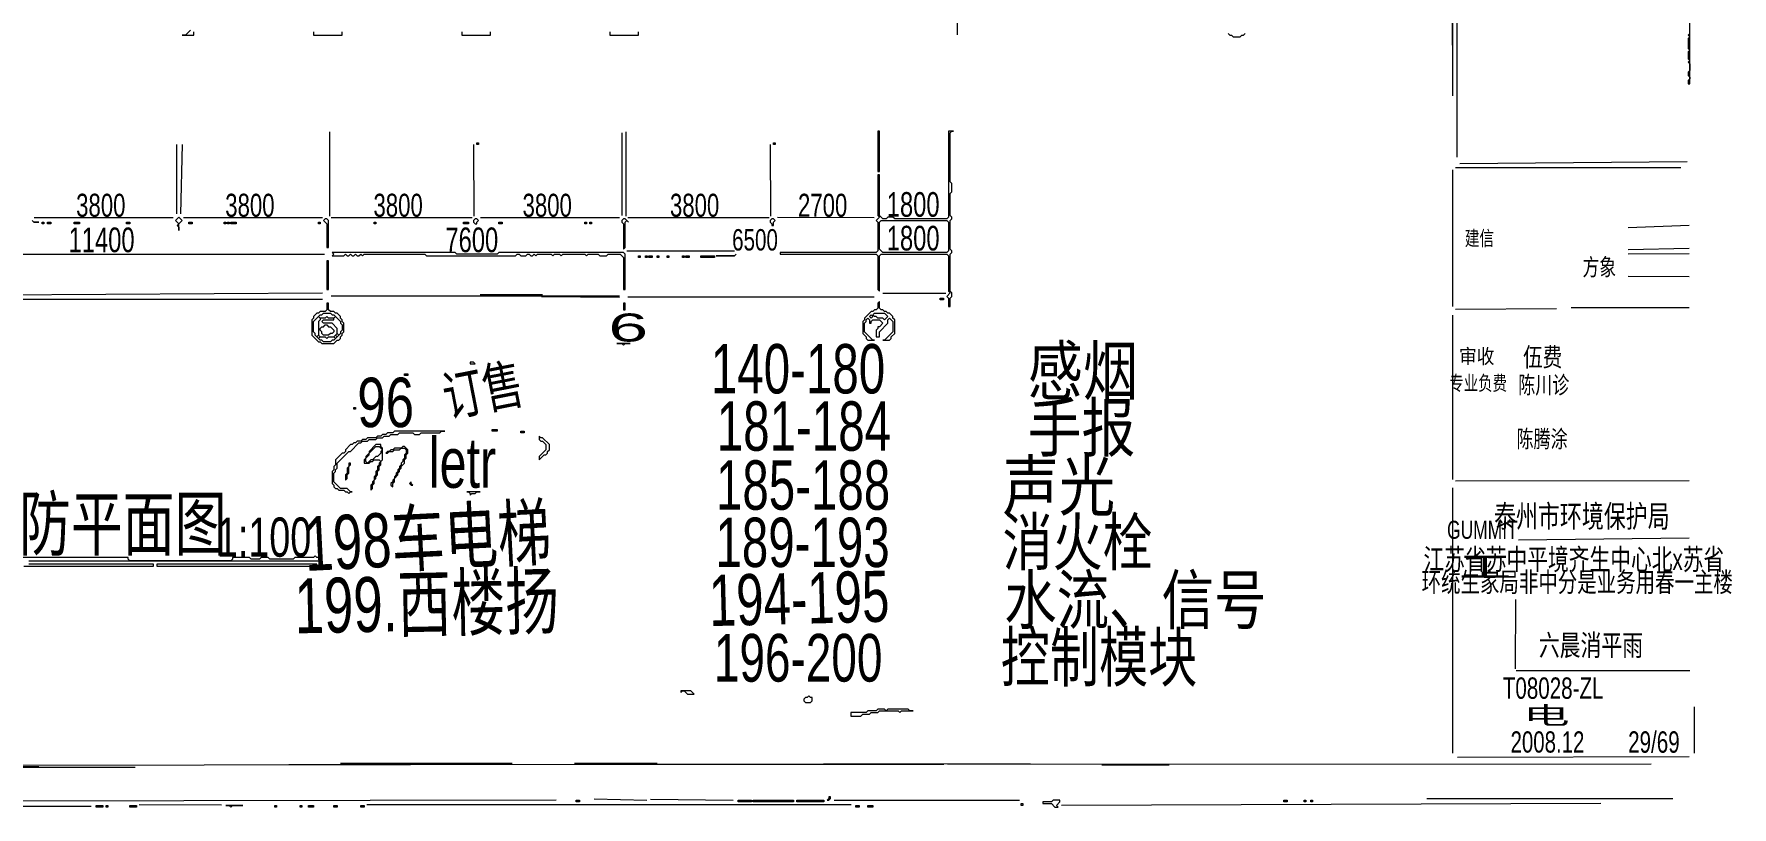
# Model space of a CAD drawing. Extents: x 10 to 1972, y 14 to 1392.
# Drawn here: x 948 to 1956, y 17 to 476 of the extents above; entities that cross this region are included whole.
import ezdxf

# ---------------------------------------------------------------- set-up
doc = ezdxf.new("R2010")
doc.units = 0
for name, color, linetype, lineweight in [('OCR_TEXT', 6, 'Continuous', 0), ('TRACE_CURVE', 6, 'Continuous', 0), ('TRACE_STRAIGHT', 5, 'Continuous', 0), ('TRACE_TEXT_SYMBOL', 6, 'Continuous', 0)]:
    doc.layers.add(name, color=color, linetype=linetype, lineweight=lineweight)
doc.styles.add('wqy-unicode', font='wqy-unicode.lff')

msp = doc.modelspace()

# ---------------------------------------------------------------- linework, layer by layer
at = {"layer": 'TRACE_CURVE', "color": 6}
for points in [[(1931, 476), (1930, 475), (1931, 474), (1930, 473), (1930, 467), (1931, 466), (1930, 465), (1930, 461), (1931, 460), (1930, 459), (1931, 458), (1931, 454), (1930, 453), (1930, 451), (1931, 450), (1931, 449), (1930, 448), (1930, 446), (1931, 446), (1931, 640)], [(1041, 478), (1038, 475), (1036, 475), (1043, 475), (1043, 477)], [(1114, 477), (1114, 475), (1131, 475), (1131, 477)], [(1202, 477), (1202, 475), (1219, 475), (1219, 477)], [(1290, 477), (1290, 475), (1307, 475), (1307, 477)]]:
    msp.add_lwpolyline(points, dxfattribs=at)
for points in [[(1491, 418), (1491, 367), (1490, 366), (1459, 366), (1458, 367), (1455, 367), (1454, 366), (1452, 366), (1450, 368), (1450, 392), (1449, 392), (1449, 368), (1450, 367), (1448, 365), (1449, 364), (1449, 347), (1448, 346), (1391, 346), (1391, 345), (1448, 345), (1449, 344), (1449, 324), (1450, 323), (1450, 344), (1451, 345), (1490, 345), (1491, 344), (1491, 323), (1492, 322), (1490, 320), (1491, 319), (1491, 314), (1492, 314), (1492, 319), (1493, 320), (1493, 322), (1492, 323), (1492, 345), (1493, 346), (1493, 347), (1492, 348), (1492, 365), (1493, 366), (1493, 367), (1492, 368), (1492, 381), (1493, 382), (1493, 387), (1492, 388), (1492, 417), (1493, 418), (1494, 418)], [(1450, 364), (1451, 365), (1490, 365), (1491, 364), (1491, 347), (1490, 346), (1452, 346), (1450, 348)]]:
    msp.add_lwpolyline(points, close=True, dxfattribs=at)
at = {"layer": 'TRACE_STRAIGHT', "color": 5}
for p, q in [((1790.1, 872.9), (1790.1, 438.9)), ((1495.6, 662.6), (1496, 475.1)), ((1792.7, 636.4), (1792.7, 402.6)), ((1790, 526), (1790, 469)), ((1123.6, 367.6), (1123.6, 417.6)), ((1297, 417), (1297, 368)), ((1299.7, 367.6), (1299.7, 417.6)), ((1032.8, 368.9), (1032.9, 410.1)), ((1035.2, 368.9), (1036.2, 410.1)), ((1209, 410.1), (1209.1, 367.6)), ((1385.1, 410.1), (1385.2, 367.6)), ((1790.2, 395.1), (1790.2, 313.9)), ((1791.9, 396.4), (1925.6, 396.4)), ((1794.4, 398.9), (1929.4, 400.1)), ((948.1, 366.8), (1030.6, 366.8)), ((1036.9, 366.8), (1119.4, 366.8)), ((1124.4, 366.8), (1208.1, 366.8)), ((1213.1, 366.8), (1295.6, 366.8)), ((1300.6, 366.8), (1384.4, 366.8)), ((1389.4, 366.9), (1446.9, 366.7)), ((1894.4, 360.8), (1930.6, 362.3)), ((859.4, 344.9), (1120.6, 345.1)), ((1300, 347), (1364, 347)), ((1894.4, 347.8), (1930.6, 348.6)), ((1894.4, 345.3), (1930.6, 345.5)), ((1894.4, 331.9), (1930.6, 331.8)), ((859.4, 318.4), (1119.4, 318.4)), ((860.6, 320.6), (1119.4, 322)), ((1124.4, 320.4), (1295.6, 320.4)), ((1213, 321), (1250, 321)), ((1249.4, 319.9), (1295.6, 319.5)), ((1300.6, 319.8), (1446.9, 319.8)), ((1451.9, 321.8), (1489.4, 321.8)), ((1791.9, 312.4), (1851.9, 312.7)), ((1860.6, 313.4), (1930.6, 313.4)), ((1790.1, 308.9), (1790.1, 211.4)), ((1790.2, 206.4), (1790.2, 48.9)), ((1791.9, 210.6), (1930.6, 210.8)), ((1829.4, 175.6), (1930.6, 176.8)), ((1827.6, 98.9), (1827.7, 140.1)), ((1828, 98), (1931, 98)), ((1933.6, 76.4), (1933.6, 48.9)), ((609.4, 41.4), (1539.4, 42.9)), ((772, 41), (951, 41)), ((885.6, 40.7), (1008.1, 40.7)), ((1099.4, 42.2), (1488.1, 42.4)), ((1130, 43), (1232, 43)), ((1269, 43), (1318, 43)), ((1490.6, 42.4), (1908.1, 42.6)), ((1582, 42), (1622, 42)), ((1793.1, 46.5), (1930.6, 46.9)), ((920.6, 20.7), (1258.1, 21.2)), ((1280.6, 21.9), (1311.9, 21)), ((1314.1, 21.7), (1363.1, 21.1)), ((1423, 21), (1533, 21)), ((1775, 22), (1921, 22)), ((734.4, 17.3), (982.1, 17.5)), ((1010.6, 18.4), (1059.4, 18.3)), ((1145.6, 18.4), (1433.1, 18.4)), ((1558.1, 18.1), (1878.1, 19.2))]:
    msp.add_line(p, q, dxfattribs=at)
at = {"layer": 'TRACE_TEXT_SYMBOL', "color": 6}
for points in [[(1657, 476), (1658, 475), (1659, 475), (1660, 474), (1664, 474), (1665, 475), (1666, 475), (1667, 476)], [(1162, 240), (1161, 239), (1158, 239), (1157, 238), (1155, 238), (1154, 237), (1152, 237), (1151, 236), (1146, 236), (1145, 235), (1143, 235), (1142, 234), (1140, 234), (1139, 233), (1138, 233), (1137, 232), (1136, 232), (1133, 229), (1133, 228), (1132, 227), (1131, 227), (1127, 223), (1127, 220), (1126, 219), (1126, 217), (1125, 216), (1125, 209), (1126, 208), (1126, 207), (1127, 206), (1128, 206), (1129, 205), (1132, 205), (1133, 204), (1134, 204), (1135, 203), (1136, 204), (1137, 204), (1136, 204), (1134, 206), (1130, 206), (1126, 210), (1126, 215), (1127, 216), (1127, 217), (1128, 218), (1128, 221), (1135, 228), (1136, 228), (1141, 233), (1142, 233), (1143, 234), (1146, 234), (1147, 235), (1151, 235), (1152, 236), (1155, 236), (1156, 237), (1159, 237), (1160, 238), (1164, 238), (1165, 239), (1173, 239), (1174, 238)], [(1174, 238), (1177, 238), (1178, 239), (1189, 239), (1190, 240), (1192, 240), (1162, 240)], [(945, 163), (1117, 163), (1118, 164), (1118, 166), (1117, 165), (1116, 165), (1115, 166), (1114, 165), (1103, 165), (1102, 164), (1088, 164), (1087, 165), (1083, 165), (1082, 164), (1077, 164), (1076, 165), (1066, 165), (1066, 164), (1065, 163), (1005, 163), (1004, 164), (1004, 165), (929, 165)], [(942, 160), (1019, 160), (1019, 161), (945, 161)]]:
    msp.add_lwpolyline(points, dxfattribs=at)
for points in [[(1449, 418), (1449, 394), (1450, 394), (1450, 418)], [(1211, 411), (1212, 411), (1212, 410), (1211, 410)], [(1387, 411), (1388, 411), (1388, 410), (1387, 410)], [(947, 365), (948, 364), (951, 364), (948, 364)], [(953, 364), (954, 364), (954, 363), (953, 363)], [(956, 364), (958, 364), (958, 363), (956, 363)], [(972, 364), (975, 364), (975, 363), (972, 363)], [(1003, 364), (1005, 364), (1005, 363), (1003, 363)], [(1034, 367), (1032, 365), (1034, 363), (1033, 362), (1034, 361), (1034, 359), (1034, 363), (1036, 365)], [(1040, 364), (1042, 364), (1042, 363), (1040, 363)], [(1061, 364), (1062, 364), (1062, 363), (1061, 363)], [(1063, 364), (1064, 364), (1064, 363), (1063, 363)], [(1065, 364), (1068, 364), (1068, 363), (1065, 363)], [(1117, 364), (1118, 364), (1118, 363), (1117, 363)], [(1121, 366), (1120, 365), (1122, 363), (1122, 349), (1123, 349), (1123, 365), (1122, 366)], [(1150, 364), (1151, 364), (1151, 363), (1150, 363)], [(1203, 364), (1206, 364), (1206, 363), (1203, 363)], [(1210, 366), (1209, 365), (1209, 364), (1210, 363), (1211, 363), (1211, 364), (1212, 365), (1211, 366)], [(1224, 364), (1226, 364), (1226, 363), (1224, 363)], [(1275, 364), (1276, 364), (1276, 363), (1275, 363)], [(1278, 364), (1279, 364), (1279, 363), (1278, 363)], [(1298, 366), (1297, 365), (1297, 364), (1298, 363), (1298, 348), (1299, 349), (1299, 364), (1300, 365), (1301, 364), (1299, 366)], [(1386, 366), (1385, 365), (1385, 364), (1386, 363), (1386, 362), (1387, 362), (1387, 364), (1388, 365), (1387, 366)], [(1125, 346), (1126, 345), (1125, 344), (1132, 344), (1133, 345), (1134, 344), (1135, 344), (1136, 345), (1137, 344), (1138, 344), (1139, 345), (1140, 344), (1141, 344), (1142, 345), (1143, 344), (1144, 345), (1180, 345), (1181, 344), (1234, 344), (1235, 345), (1236, 345), (1237, 344), (1240, 344), (1241, 345), (1242, 345), (1243, 344), (1244, 344), (1245, 345), (1246, 344), (1247, 345), (1255, 345), (1256, 344), (1257, 345), (1260, 345), (1261, 344), (1262, 345), (1275, 345), (1276, 344), (1277, 345), (1283, 345), (1284, 344), (1288, 344), (1289, 345), (1296, 345), (1298, 343), (1298, 324), (1299, 324), (1299, 345), (1298, 346), (1224, 346), (1223, 345), (1199, 345), (1198, 346)], [(1307, 344), (1308, 344), (1308, 343), (1307, 343)], [(1311, 344), (1312, 344), (1312, 343), (1311, 343)], [(1313, 344), (1315, 344), (1315, 343), (1313, 343)], [(1318, 344), (1319, 344), (1319, 343), (1318, 343)], [(1324, 344), (1325, 344), (1325, 343), (1324, 343)], [(1333, 344), (1334, 344), (1334, 343), (1333, 343)], [(1335, 344), (1337, 344), (1337, 343), (1335, 343)], [(1344, 344), (1352, 344), (1352, 343), (1344, 343)], [(1365, 345), (1364, 344), (1353, 344), (1364, 344)], [(1122, 341), (1122, 324), (1123, 324), (1123, 341)], [(1122, 316), (1122, 312), (1121, 311), (1118, 311), (1117, 310), (1116, 310), (1114, 308), (1114, 307), (1113, 306), (1113, 297), (1117, 293), (1118, 293), (1119, 292), (1126, 292), (1128, 294), (1129, 294), (1130, 295), (1130, 296), (1131, 297), (1131, 298), (1132, 299), (1132, 304), (1131, 305), (1131, 306), (1130, 307), (1130, 308), (1128, 310), (1127, 310), (1126, 311), (1124, 311), (1123, 312), (1123, 316)], [(1298, 316), (1298, 312), (1299, 312), (1299, 316)], [(1450, 317), (1449, 316), (1449, 313), (1448, 312), (1447, 312), (1446, 311), (1445, 311), (1441, 307), (1441, 306), (1440, 305), (1440, 298), (1442, 296), (1442, 295), (1443, 294), (1447, 294), (1446, 294), (1441, 299), (1441, 304), (1442, 305), (1442, 306), (1443, 307), (1444, 306), (1444, 304), (1445, 304), (1445, 305), (1446, 306), (1450, 306), (1452, 304), (1450, 302), (1449, 302), (1449, 301), (1448, 300), (1448, 296), (1450, 296), (1450, 299), (1455, 304), (1455, 306), (1456, 307), (1458, 305), (1458, 299), (1453, 294), (1452, 294), (1456, 294), (1457, 295), (1457, 296), (1459, 298), (1459, 306), (1458, 307), (1458, 308), (1456, 310), (1455, 310), (1454, 311), (1453, 311), (1452, 312), (1451, 312), (1450, 313)], [(1486, 319), (1488, 319), (1488, 318), (1486, 318)], [(1117, 308), (1118, 307), (1118, 306), (1117, 305), (1117, 297), (1116, 296), (1115, 297), (1115, 298), (1114, 299), (1114, 305)], [(1119, 309), (1120, 310), (1124, 310), (1125, 309), (1126, 309), (1127, 308), (1126, 307), (1123, 307), (1122, 308), (1121, 307), (1118, 307), (1117, 308), (1118, 309)], [(1120, 302), (1121, 303), (1122, 303), (1123, 302), (1124, 302), (1126, 300), (1126, 299), (1125, 298), (1124, 298), (1123, 297), (1120, 297), (1119, 298), (1119, 299), (1118, 300), (1118, 301), (1119, 302)], [(1126, 307), (1127, 308), (1130, 305), (1130, 304), (1131, 303), (1131, 300), (1130, 299), (1130, 298), (1129, 297), (1128, 298), (1128, 301), (1125, 304), (1120, 304), (1119, 305), (1120, 306), (1126, 306)], [(1444, 308), (1445, 309), (1446, 308), (1445, 307)], [(1446, 309), (1447, 310), (1453, 310), (1455, 308), (1453, 306), (1452, 307), (1449, 307), (1448, 308), (1447, 308)], [(1116, 296), (1117, 297), (1118, 296), (1117, 295)], [(1117, 295), (1118, 296), (1121, 296), (1122, 295), (1123, 296), (1126, 296), (1127, 295), (1126, 294), (1125, 294), (1124, 293), (1120, 293), (1119, 294), (1118, 294)], [(1126, 296), (1127, 297), (1128, 296), (1127, 295)], [(1127, 297), (1128, 298), (1129, 297), (1128, 296)], [(1294, 292), (1297, 292), (1298, 291), (1299, 292), (1302, 292)], [(1168, 274), (1170, 274), (1170, 273), (1168, 273)], [(1207, 281), (1207, 280), (1210, 280), (1209, 281)], [(1138, 254), (1139, 254), (1139, 253), (1138, 253)], [(1151, 232), (1147, 228), (1147, 227), (1145, 225), (1145, 224), (1144, 223), (1144, 221), (1147, 221), (1148, 222), (1149, 222), (1150, 223), (1153, 223), (1154, 222), (1153, 221), (1153, 220), (1152, 219), (1152, 217), (1151, 216), (1151, 214), (1150, 213), (1150, 211), (1149, 210), (1149, 209), (1148, 208), (1148, 205), (1149, 206), (1149, 208), (1150, 209), (1150, 211), (1151, 212), (1151, 213), (1152, 214), (1152, 216), (1153, 217), (1153, 219), (1154, 220), (1154, 222), (1155, 223), (1155, 230), (1154, 231), (1154, 232)], [(1220, 241), (1223, 241), (1223, 240), (1220, 240)], [(1237, 240), (1239, 240), (1239, 239), (1237, 239)], [(1248, 237), (1248, 235), (1249, 234), (1250, 234), (1252, 232), (1252, 229), (1248, 225), (1248, 223), (1251, 226), (1252, 226), (1253, 227), (1253, 228), (1254, 229), (1254, 232), (1250, 236), (1249, 236)], [(1151, 231), (1153, 231), (1155, 229), (1154, 228), (1154, 227), (1152, 225), (1151, 225), (1149, 223), (1148, 223), (1146, 221), (1145, 222), (1145, 224), (1147, 226), (1147, 227)], [(1167, 231), (1166, 230), (1162, 230), (1161, 229), (1160, 229), (1159, 228), (1158, 228), (1157, 227), (1158, 227), (1159, 228), (1161, 228), (1162, 229), (1165, 229), (1166, 230), (1168, 230), (1169, 229), (1169, 227), (1168, 226), (1168, 224), (1167, 223), (1167, 222), (1166, 221), (1166, 220), (1165, 219), (1165, 218), (1164, 217), (1164, 216), (1163, 215), (1163, 214), (1162, 213), (1162, 212), (1161, 211), (1161, 210), (1160, 209), (1160, 208), (1161, 207), (1161, 209), (1162, 210), (1162, 212), (1164, 214), (1164, 215), (1165, 216), (1165, 217), (1166, 218), (1166, 219), (1168, 221), (1168, 223), (1169, 224), (1169, 226), (1170, 227), (1170, 229), (1168, 231)], [(1135, 221), (1135, 219), (1134, 218), (1134, 215), (1133, 214), (1133, 211), (1134, 212), (1134, 214), (1135, 215), (1135, 219), (1136, 220), (1136, 221)], [(1172, 210), (1171, 209), (1172, 208), (1173, 208), (1172, 209)], [(1205, 204), (1206, 204), (1207, 203), (1207, 202), (1208, 203), (1210, 203), (1211, 204), (1213, 204)], [(1021, 161), (1021, 160), (1116, 160), (1116, 161)], [(1332, 86), (1332, 85), (1333, 86), (1334, 86), (1336, 84), (1340, 84), (1338, 86)], [(1408, 83), (1407, 82), (1406, 82), (1405, 81), (1405, 80), (1406, 79), (1409, 79), (1410, 80), (1410, 82), (1409, 82)], [(1449, 75), (1448, 74), (1443, 74), (1442, 73), (1433, 73), (1433, 71), (1439, 71), (1440, 72), (1444, 72), (1445, 73), (1449, 73), (1450, 74), (1461, 74), (1462, 73), (1463, 74), (1470, 74), (1468, 74), (1467, 75), (1455, 75), (1454, 74), (1453, 75)], [(1270, 21), (1272, 21), (1272, 20), (1270, 20)], [(1366, 21), (1374, 21), (1374, 20), (1366, 20)], [(1375, 21), (1399, 21), (1399, 20), (1375, 20)], [(1401, 21), (1417, 21), (1417, 20), (1401, 20)], [(1420, 23), (1420, 22), (1419, 21), (1420, 21), (1421, 22), (1421, 23)], [(1553, 21), (1552, 20), (1547, 20), (1547, 19), (1552, 19), (1554, 17), (1556, 17), (1555, 18), (1557, 20), (1557, 21)], [(1690, 21), (1692, 21), (1692, 20), (1690, 20)], [(1702, 21), (1703, 21), (1703, 20), (1702, 20)], [(1706, 21), (1707, 21), (1707, 20), (1706, 20)], [(985, 18), (989, 18), (989, 17), (985, 17)], [(991, 18), (992, 18), (992, 17), (991, 17)], [(1005, 18), (1009, 18), (1009, 17), (1005, 17)], [(1062, 18), (1064, 18), (1065, 17), (1066, 18), (1072, 18)], [(1091, 18), (1092, 18), (1092, 17), (1091, 17)], [(1106, 18), (1107, 18), (1107, 17), (1106, 17)], [(1111, 18), (1114, 18), (1114, 17), (1111, 17)], [(1126, 18), (1128, 18), (1128, 17), (1126, 17)], [(1142, 18), (1144, 18), (1144, 17), (1142, 17)], [(1436, 18), (1438, 18), (1438, 17), (1436, 17)], [(1443, 18), (1446, 18), (1446, 17), (1443, 17)], [(1534, 19), (1535, 19), (1535, 18), (1534, 18)]]:
    msp.add_lwpolyline(points, close=True, dxfattribs=at)

# ---------------------------------------------------------------- texts
at = {"layer": 'OCR_TEXT', "color": 6, "style": 'wqy-unicode'}
for s, height, width, p in [('3800', 13.67, 0.72, (973.1, 367.2)), ('3800', 13.67, 0.72, (1061.6, 367.2)), ('3800', 13.67, 0.72, (1149.6, 367.2)), ('3800', 13.67, 0.72, (1238.1, 367.2)), ('3800', 13.67, 0.72, (1325.6, 367.2)), ('2700', 13.67, 0.72, (1401.6, 367.2)), ('1800', 14.64, 0.72, (1454.3, 367.2)), ('11400', 14.64, 0.72, (968.6, 346.2)), ('7600', 14.64, 0.72, (1192.3, 346.2)), ('6500', 12.69, 0.72, (1362.5, 347.2)), ('1800', 14.64, 0.72, (1454.3, 347.2)), ('建信', 8.78, 0.72, (1797.5, 350.1)), ('方象', 10.15, 0.72, (1867.3, 332.3)), ('6', 16.6, 1.917751, (1289, 293.2)), ('感烟', 28.47, 0.842302, (1538, 261.6)), ('140-180', 29.28, 0.72, (1349.9, 262.4)), ('审收', 8.66, 0.893201, (1794, 280.1)), ('伍费', 11.17, 0.76371, (1832, 278.4)), ('专业负费', 8.7, 0.72, (1788.3, 264.2)), ('陈川诊', 10.28, 0.72, (1829.2, 262.3)), ('96', 29.32, 0.772867, (1140, 242.4)), ('181-184', 29.28, 0.72, (1353.4, 228.4)), ('手报', 28.35, 0.825796, (1538, 227.9)), ('陈腾涂', 10.28, 0.72, (1828.2, 230.3)), ('letr', 29.81, 0.72, (1182.5, 206.4)), ('185-188', 29.28, 0.72, (1352.9, 193.4)), ('声光', 29.13, 0.842173, (1523, 193)), ('六层消防平面图', 31.36, 0.72, (846.8, 169.5)), ('消火栓', 27.68, 0.786438, (1523, 160.5)), ('泰州市环境保护局', 13.27, 0.72, (1814.8, 182.9)), ('1:100', 23.28, 0.72, (1056.6, 165.5)), ('189-193', 29.28, 0.72, (1352.6, 159.4)), ('GUMMIT', 10.75, 0.72, (1786.9, 176.1)), ('江苏省苏中平境齐生中心北x苏省', 12.544, 0.72, (1772.9, 157.7)), ('工', 13.2, 1.720096, (1794, 153.1)), ('水流、信号', 28.53, 0.800073, (1524, 125.7)), ('环统生家局非中分是业务用春一主楼', 11.76, 0.72, (1771.8, 144.6)), ('控制模块', 28.72, 0.744109, (1522, 91.6)), ('六晨消平雨', 12.6, 0.72, (1841.4, 106.7)), ('196-200', 28.31, 0.72, (1351.7, 91.4)), ('T08028-ZL', 12.69, 0.72, (1820, 81.2)), ('电', 10.6, 1.913507, (1832, 66.1)), ('2008.12', 12.59, 0.72, (1824.6, 49.3)), ('29/69', 12.7, 0.72, (1894.4, 49.2))]:
    msp.add_text(s, height=height, dxfattribs=dict(at, width=width)).set_placement(p)
for s, height, rotation, width, p in [('订售', 23.73, 11.0826, 0.739027, (1193.3, 248.2)), ('198车电梯', 32.18, 2.883, 0.72, (1109.3, 157)), ('199.西楼扬', 32.57, 1.1731, 0.72, (1103.1, 120)), ('194-195', 30.31, 1.4815, 0.72, (1349.1, 124.3))]:
    msp.add_text(s, height=height, rotation=rotation, dxfattribs=dict(at, width=width)).set_placement(p)

doc.saveas('drawing.dxf')
